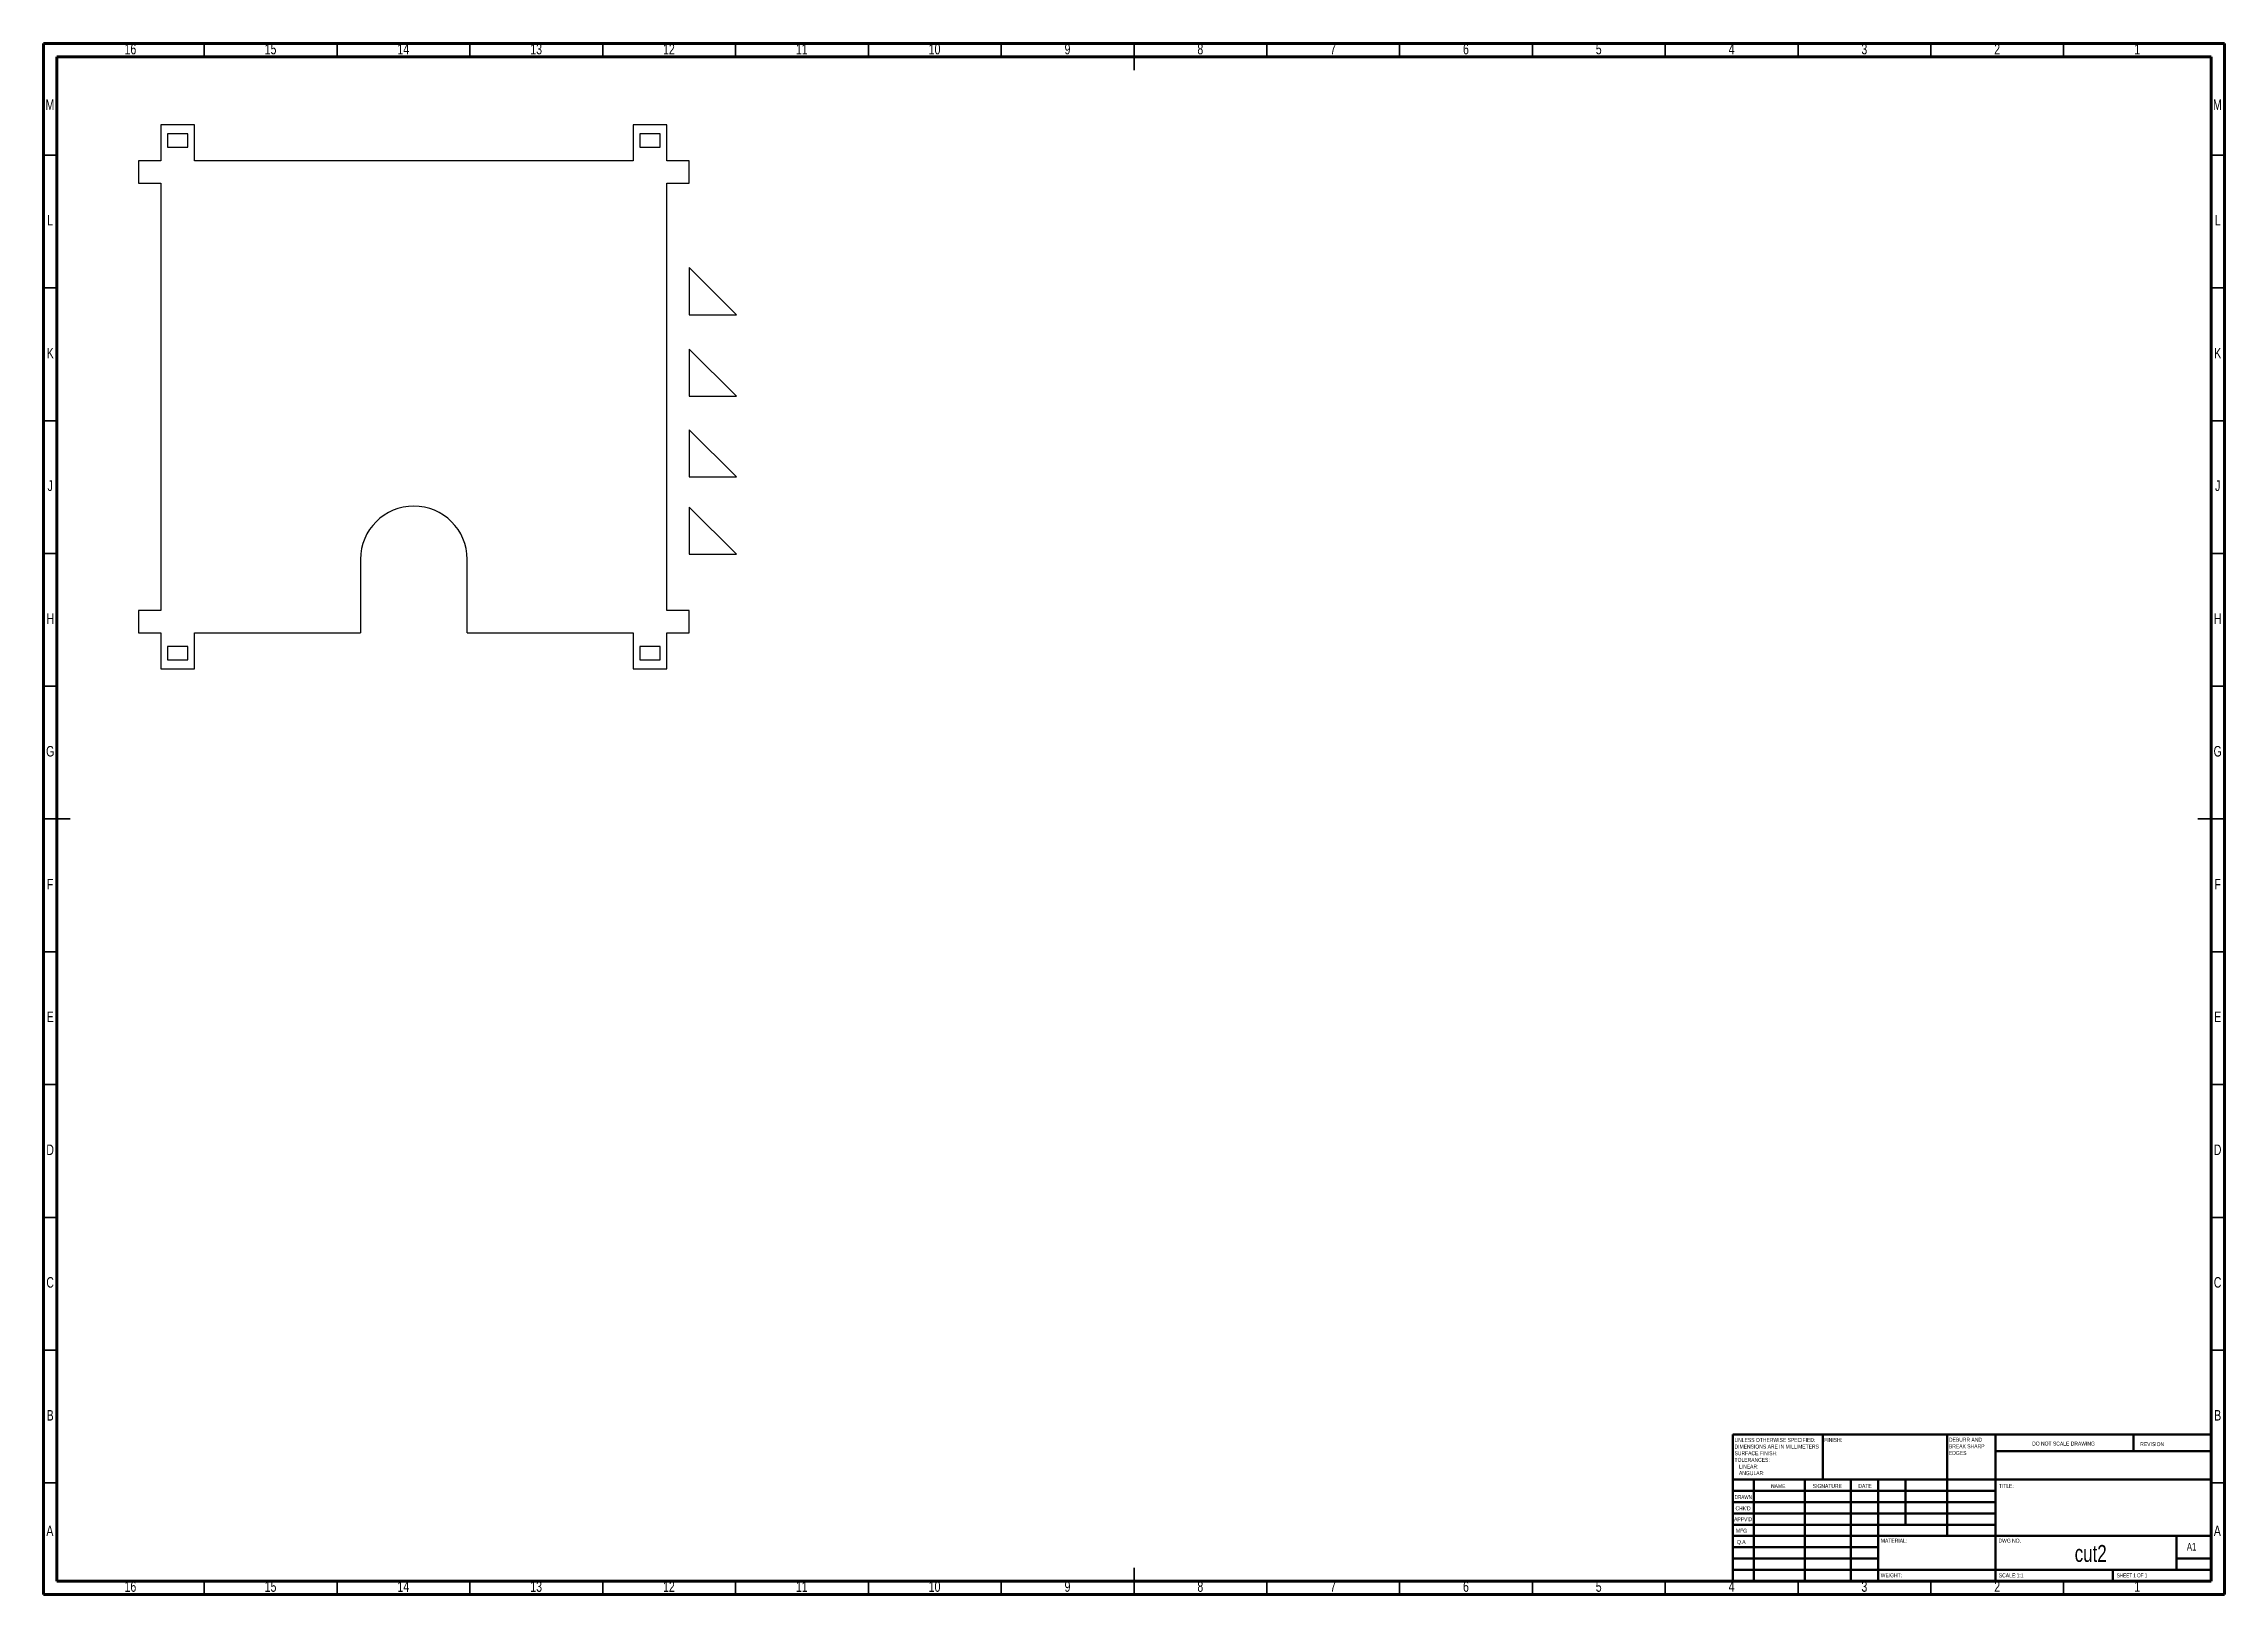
# Model space of a CAD drawing. Header units: inches. Extents: x 0.6 to 32.9, y 0.2 to 23.2.
import ezdxf

# ---------------------------------------------------------------- set-up
doc = ezdxf.new("R2010")
doc.units = ezdxf.units.IN
doc.header["$MEASUREMENT"] = 0
doc.styles.add('SLDTEXTSTYLE0', font='TXT', dxfattribs={"width": 0.75})
doc.styles.add('SLDTEXTSTYLE1', font='TXT', dxfattribs={"width": 0.686449})
doc.styles.add('SLDTEXTSTYLE2', font='TXT', dxfattribs={"width": 0.6875})

# ---------------------------------------------------------------- blocks, each defined once
blk = doc.blocks.new('SW_NOTE_0')
at = {"color": 0, "linetype": 'Continuous', "lineweight": 0, "attachment_point": 1, "style": 'SLDTEXTSTYLE0'}
for s, insert, char_height in [('UNLESS OTHERWISE SPECIFIED:', (0, 0.076), 0.05906), ('TOLERANCES:', (0, -0.219), 0.05906), ('SURFACE FINISH:', (0, -0.121), 0.05906), ('DIMENSIONS ARE IN MILLIMETERS', (0, -0.022), 0.05906), ('LINEAR:', (0.066, -0.318), 0.0591), ('ANGULAR:', (0.066, -0.416), 0.0591)]:
    blk.add_mtext(s, dxfattribs=dict(at, insert=insert, char_height=char_height))
blk = doc.blocks.new('SW_NOTE_1')
at = {"color": 0, "linetype": 'Continuous', "lineweight": 0, "attachment_point": 1, "style": 'SLDTEXTSTYLE0'}
for s, insert, char_height in [('DEBURR AND', (0, 0.076), 0.0591), ('BREAK SHARP', (0, -0.022), 0.05906), ('EDGES', (0, -0.121), 0.0591)]:
    blk.add_mtext(s, dxfattribs=dict(at, insert=insert, char_height=char_height))

msp = doc.modelspace()

# ---------------------------------------------------------------- linework, layer by layer
at = {"color": 7, "linetype": 'Continuous', "lineweight": 70}
for p, q in [((0.591, 0.197), (0.591, 23.189)), ((0.591, 23.189), (32.913, 23.189)), ((0.787, 0.394), (0.787, 22.992)), ((0.787, 22.992), (32.717, 22.992)), ((32.717, 22.992), (32.717, 0.394)), ((32.913, 23.189), (32.913, 0.197)), ((32.717, 0.394), (0.787, 0.394)), ((32.913, 0.197), (0.591, 0.197))]:
    msp.add_line(p, q, dxfattribs=at)
at = {"color": 7, "linetype": 'Continuous', "lineweight": 35}
for p, q in [((2.972, 22.992), (2.972, 23.189)), ((4.941, 22.992), (4.941, 23.189)), ((6.909, 22.992), (6.909, 23.189)), ((8.878, 22.992), (8.878, 23.189)), ((10.846, 22.992), (10.846, 23.189)), ((12.815, 22.992), (12.815, 23.189)), ((14.783, 22.992), (14.783, 23.189)), ((16.752, 23.189), (16.752, 22.795)), ((16.752, 22.992), (16.752, 23.189)), ((18.72, 22.992), (18.72, 23.189)), ((20.689, 22.992), (20.689, 23.189)), ((22.657, 22.992), (22.657, 23.189)), ((24.626, 22.992), (24.626, 23.189)), ((26.594, 22.992), (26.594, 23.189)), ((28.563, 22.992), (28.563, 23.189)), ((30.531, 22.992), (30.531, 23.189)), ((0.787, 21.535), (0.591, 21.535)), ((32.717, 21.535), (32.913, 21.535)), ((0.787, 19.567), (0.591, 19.567)), ((32.717, 19.567), (32.913, 19.567)), ((0.787, 17.598), (0.591, 17.598)), ((32.717, 17.598), (32.913, 17.598)), ((0.787, 15.63), (0.591, 15.63)), ((32.717, 15.63), (32.913, 15.63)), ((0.787, 13.661), (0.591, 13.661)), ((32.717, 13.661), (32.913, 13.661)), ((0.591, 11.693), (0.984, 11.693)), ((0.787, 11.693), (0.591, 11.693)), ((32.913, 11.693), (32.52, 11.693)), ((32.717, 11.693), (32.913, 11.693)), ((0.787, 9.724), (0.591, 9.724)), ((32.717, 9.724), (32.913, 9.724)), ((0.787, 7.756), (0.591, 7.756)), ((32.717, 7.756), (32.913, 7.756)), ((0.787, 5.787), (0.591, 5.787)), ((32.717, 5.787), (32.913, 5.787)), ((0.787, 3.819), (0.591, 3.819)), ((32.717, 3.819), (32.913, 3.819)), ((0.787, 1.85), (0.591, 1.85)), ((32.717, 1.85), (32.913, 1.85)), ((2.972, 0.394), (2.972, 0.197)), ((4.941, 0.394), (4.941, 0.197)), ((6.909, 0.394), (6.909, 0.197)), ((8.878, 0.394), (8.878, 0.197)), ((10.846, 0.394), (10.846, 0.197)), ((12.815, 0.394), (12.815, 0.197)), ((14.783, 0.394), (14.783, 0.197)), ((16.752, 0.197), (16.752, 0.591)), ((16.752, 0.394), (16.752, 0.197)), ((18.72, 0.394), (18.72, 0.197)), ((20.689, 0.394), (20.689, 0.197)), ((22.657, 0.394), (22.657, 0.197)), ((24.626, 0.394), (24.626, 0.197)), ((26.594, 0.394), (26.594, 0.197)), ((28.563, 0.394), (28.563, 0.197)), ((30.531, 0.394), (30.531, 0.197))]:
    msp.add_line(p, q, dxfattribs=at)
at = {"color": 7, "linetype": 'Continuous', "lineweight": 25}
for p, q in [((2.328, 21.985), (2.328, 21.452)), ((2.828, 21.985), (2.328, 21.985)), ((2.828, 21.452), (2.828, 21.985)), ((9.328, 21.985), (9.328, 21.452)), ((9.828, 21.985), (9.328, 21.985)), ((9.828, 21.452), (9.828, 21.985)), ((2.728, 21.852), (2.428, 21.852)), ((2.428, 21.852), (2.428, 21.652)), ((2.728, 21.652), (2.728, 21.852)), ((9.728, 21.852), (9.428, 21.852)), ((9.428, 21.852), (9.428, 21.652)), ((9.728, 21.652), (9.728, 21.852)), ((1.995, 21.452), (1.995, 21.118)), ((2.328, 21.452), (1.995, 21.452)), ((2.428, 21.652), (2.728, 21.652)), ((9.328, 21.452), (2.828, 21.452)), ((9.428, 21.652), (9.728, 21.652)), ((10.161, 21.452), (9.828, 21.452)), ((10.161, 21.118), (10.161, 21.452)), ((1.995, 21.118), (2.328, 21.118)), ((2.328, 21.118), (2.328, 14.785)), ((9.828, 21.118), (10.161, 21.118)), ((9.828, 14.785), (9.828, 21.118)), ((10.161, 19.869), (10.161, 19.169)), ((10.861, 19.169), (10.161, 19.869)), ((10.161, 19.169), (10.861, 19.169)), ((10.861, 17.96), (10.161, 18.66)), ((10.161, 18.66), (10.161, 17.96)), ((10.161, 17.96), (10.861, 17.96)), ((10.161, 17.465), (10.161, 16.765)), ((10.861, 16.765), (10.161, 17.465)), ((10.161, 16.765), (10.861, 16.765)), ((10.861, 15.618), (10.161, 16.318)), ((10.161, 16.318), (10.161, 15.618)), ((5.288, 15.542), (5.288, 14.452)), ((6.868, 14.452), (6.868, 15.542)), ((10.161, 15.618), (10.861, 15.618)), ((1.995, 14.785), (1.995, 14.452)), ((2.328, 14.785), (1.995, 14.785)), ((10.161, 14.785), (9.828, 14.785)), ((10.161, 14.452), (10.161, 14.785)), ((1.995, 14.452), (2.328, 14.452)), ((2.328, 14.452), (2.328, 13.918)), ((2.428, 14.252), (2.428, 14.052)), ((2.728, 14.252), (2.428, 14.252)), ((2.728, 14.052), (2.728, 14.252)), ((2.828, 14.452), (5.288, 14.452)), ((2.828, 13.918), (2.828, 14.452)), ((6.868, 14.452), (9.328, 14.452)), ((9.328, 14.452), (9.328, 13.918)), ((9.428, 14.252), (9.428, 14.052)), ((9.728, 14.252), (9.428, 14.252)), ((9.728, 14.052), (9.728, 14.252)), ((9.828, 14.452), (10.161, 14.452)), ((9.828, 13.918), (9.828, 14.452)), ((2.328, 13.918), (2.828, 13.918)), ((2.428, 14.052), (2.728, 14.052)), ((9.328, 13.918), (9.828, 13.918)), ((9.428, 14.052), (9.728, 14.052))]:
    msp.add_line(p, q, dxfattribs=at)
at = {"color": 7, "linetype": 'Continuous', "lineweight": 50}
for p, q in [((25.63, 2.569), (32.717, 2.569)), ((25.63, 2.569), (25.63, 0.394)), ((26.961, 1.9), (26.961, 2.569)), ((28.803, 2.569), (28.803, 1.063)), ((29.52, 2.569), (29.52, 0.394)), ((32.717, 2.318), (29.52, 2.318)), ((31.567, 2.318), (31.567, 2.569)), ((32.717, 1.9), (25.63, 1.9)), ((29.52, 1.732), (25.63, 1.732)), ((25.937, 1.9), (25.937, 0.394)), ((26.693, 1.9), (26.693, 0.394)), ((27.378, 1.9), (27.378, 0.394)), ((27.78, 0.394), (27.78, 1.9)), ((28.189, 1.23), (28.189, 1.9)), ((29.52, 1.565), (25.63, 1.565)), ((29.52, 1.398), (25.63, 1.398)), ((29.52, 1.23), (25.63, 1.23)), ((27.78, 1.063), (25.63, 1.063)), ((27.78, 1.063), (32.717, 1.063)), ((32.205, 0.561), (32.205, 1.063)), ((27.78, 0.896), (25.63, 0.896)), ((27.78, 0.728), (25.63, 0.728)), ((32.717, 0.728), (32.205, 0.728)), ((25.63, 0.561), (32.717, 0.561)), ((31.26, 0.394), (31.26, 0.561))]:
    msp.add_line(p, q, dxfattribs=at)
at = {"color": 7, "linetype": 'Continuous', "lineweight": 25}
msp.add_arc((6.078, 15.542), 0.79, 0, 180, dxfattribs=at)

# ---------------------------------------------------------------- block references
at = {"color": 7, "linetype": 'Continuous', "lineweight": 0}
for name, p in [('SW_NOTE_0', (25.653, 2.44)), ('SW_NOTE_1', (28.831, 2.444))]:
    msp.add_blockref(name, p, dxfattribs=at)

# ---------------------------------------------------------------- texts
for s, insert, char_height, attachment_point, style in [('16', (1.877, 23.186), 0.1562, 2, 'SLDTEXTSTYLE0'), ('15', (3.954, 23.186), 0.1562, 2, 'SLDTEXTSTYLE0'), ('14', (5.922, 23.186), 0.1562, 2, 'SLDTEXTSTYLE0'), ('13', (7.891, 23.186), 0.1562, 2, 'SLDTEXTSTYLE0'), ('12', (9.859, 23.186), 0.1562, 2, 'SLDTEXTSTYLE0'), ('11', (11.828, 23.186), 0.1562, 2, 'SLDTEXTSTYLE0'), ('10', (13.796, 23.186), 0.1562, 2, 'SLDTEXTSTYLE0'), ('9', (15.766, 23.186), 0.156, 2, 'SLDTEXTSTYLE0'), ('8', (17.735, 23.186), 0.156, 2, 'SLDTEXTSTYLE0'), ('7', (19.703, 23.186), 0.156, 2, 'SLDTEXTSTYLE0'), ('6', (21.672, 23.186), 0.156, 2, 'SLDTEXTSTYLE0'), ('5', (23.64, 23.186), 0.156, 2, 'SLDTEXTSTYLE0'), ('4', (25.609, 23.186), 0.156, 2, 'SLDTEXTSTYLE0'), ('3', (27.577, 23.186), 0.156, 2, 'SLDTEXTSTYLE0'), ('2', (29.546, 23.186), 0.156, 2, 'SLDTEXTSTYLE0'), ('1', (31.622, 23.186), 0.156, 2, 'SLDTEXTSTYLE0'), ('M', (0.684, 22.362), 0.156, 2, 'SLDTEXTSTYLE0'), ('M', (32.81, 22.362), 0.156, 2, 'SLDTEXTSTYLE0'), ('L', (0.687, 20.649), 0.156, 2, 'SLDTEXTSTYLE0'), ('L', (32.813, 20.649), 0.156, 2, 'SLDTEXTSTYLE0'), ('K', (0.689, 18.678), 0.156, 2, 'SLDTEXTSTYLE0'), ('K', (32.815, 18.678), 0.156, 2, 'SLDTEXTSTYLE0'), ('J', (0.688, 16.712), 0.156, 2, 'SLDTEXTSTYLE0'), ('J', (32.814, 16.712), 0.156, 2, 'SLDTEXTSTYLE0'), ('H', (0.689, 14.741), 0.156, 2, 'SLDTEXTSTYLE0'), ('H', (32.815, 14.741), 0.156, 2, 'SLDTEXTSTYLE0'), ('G', (0.688, 12.775), 0.156, 2, 'SLDTEXTSTYLE0'), ('G', (32.814, 12.775), 0.156, 2, 'SLDTEXTSTYLE0'), ('F', (0.687, 10.804), 0.156, 2, 'SLDTEXTSTYLE0'), ('F', (32.813, 10.804), 0.156, 2, 'SLDTEXTSTYLE0'), ('E', (0.689, 8.838), 0.156, 2, 'SLDTEXTSTYLE0'), ('E', (32.815, 8.838), 0.156, 2, 'SLDTEXTSTYLE0'), ('D', (0.687, 6.867), 0.156, 2, 'SLDTEXTSTYLE0'), ('D', (32.813, 6.867), 0.156, 2, 'SLDTEXTSTYLE0'), ('C', (0.687, 4.901), 0.156, 2, 'SLDTEXTSTYLE0'), ('C', (32.813, 4.901), 0.156, 2, 'SLDTEXTSTYLE0'), ('B', (0.688, 2.93), 0.156, 2, 'SLDTEXTSTYLE0'), ('B', (32.814, 2.93), 0.156, 2, 'SLDTEXTSTYLE0'), ('FINISH:', (26.983, 2.517), 0.0591, 1, 'SLDTEXTSTYLE0'), ('DO NOT SCALE DRAWING', (30.064, 2.462), 0.05906, 1, 'SLDTEXTSTYLE0'), ('REVISION', (31.666, 2.454), 0.0591, 1, 'SLDTEXTSTYLE0'), ('DRAWN', (25.655, 1.669), 0.0591, 1, 'SLDTEXTSTYLE1'), ('NAME', (26.194, 1.831), 0.0591, 1, 'SLDTEXTSTYLE0'), ('SIGNATURE', (26.812, 1.833), 0.0591, 1, 'SLDTEXTSTYLE0'), ('DATE', (27.489, 1.834), 0.0591, 1, 'SLDTEXTSTYLE0'), ('TITLE:', (29.57, 1.834), 0.0591, 1, 'SLDTEXTSTYLE0'), ("APPV'D", (25.646, 1.341), 0.0591, 1, 'SLDTEXTSTYLE0'), ("CHK'D", (25.667, 1.502), 0.0591, 1, 'SLDTEXTSTYLE0'), ('A', (0.683, 1.218), 0.156, 2, 'SLDTEXTSTYLE0'), ('MFG', (25.674, 1.17), 0.0591, 1, 'SLDTEXTSTYLE0'), ('Q.A', (25.689, 1.004), 0.0591, 1, 'SLDTEXTSTYLE0'), ('MATERIAL:', (27.821, 1.023), 0.0591, 1, 'SLDTEXTSTYLE0'), ('DWG NO.', (29.565, 1.023), 0.0591, 1, 'SLDTEXTSTYLE0'), ('A', (32.809, 1.218), 0.156, 2, 'SLDTEXTSTYLE0'), ('cut2', (30.932, 0.929), 0.25, 2, 'SLDTEXTSTYLE0'), ('A1', (32.357, 0.961), 0.1146, 1, 'SLDTEXTSTYLE0'), ('16', (1.877, 0.391), 0.1562, 2, 'SLDTEXTSTYLE0'), ('15', (3.954, 0.391), 0.1562, 2, 'SLDTEXTSTYLE0'), ('14', (5.922, 0.391), 0.1562, 2, 'SLDTEXTSTYLE0'), ('13', (7.891, 0.391), 0.1562, 2, 'SLDTEXTSTYLE0'), ('12', (9.859, 0.391), 0.1562, 2, 'SLDTEXTSTYLE0'), ('11', (11.828, 0.391), 0.1562, 2, 'SLDTEXTSTYLE0'), ('10', (13.796, 0.391), 0.1562, 2, 'SLDTEXTSTYLE0'), ('9', (15.766, 0.391), 0.156, 2, 'SLDTEXTSTYLE0'), ('8', (17.735, 0.391), 0.156, 2, 'SLDTEXTSTYLE0'), ('7', (19.703, 0.391), 0.156, 2, 'SLDTEXTSTYLE0'), ('6', (21.672, 0.391), 0.156, 2, 'SLDTEXTSTYLE0'), ('5', (23.64, 0.391), 0.156, 2, 'SLDTEXTSTYLE0'), ('4', (25.609, 0.391), 0.156, 2, 'SLDTEXTSTYLE0'), ('3', (27.577, 0.391), 0.156, 2, 'SLDTEXTSTYLE0'), ('WEIGHT:', (27.82, 0.51), 0.059, 1, 'SLDTEXTSTYLE0'), ('2', (29.546, 0.391), 0.156, 2, 'SLDTEXTSTYLE0'), ('SCALE:1:1', (29.57, 0.508), 0.0591, 1, 'SLDTEXTSTYLE0'), ('SHEET 1 OF 1', (31.318, 0.508), 0.05906, 1, 'SLDTEXTSTYLE2'), ('1', (31.622, 0.391), 0.156, 2, 'SLDTEXTSTYLE0')]:
    msp.add_mtext(s, dxfattribs=dict(at, insert=insert, char_height=char_height, attachment_point=attachment_point, style=style))

doc.saveas('drawing.dxf')
